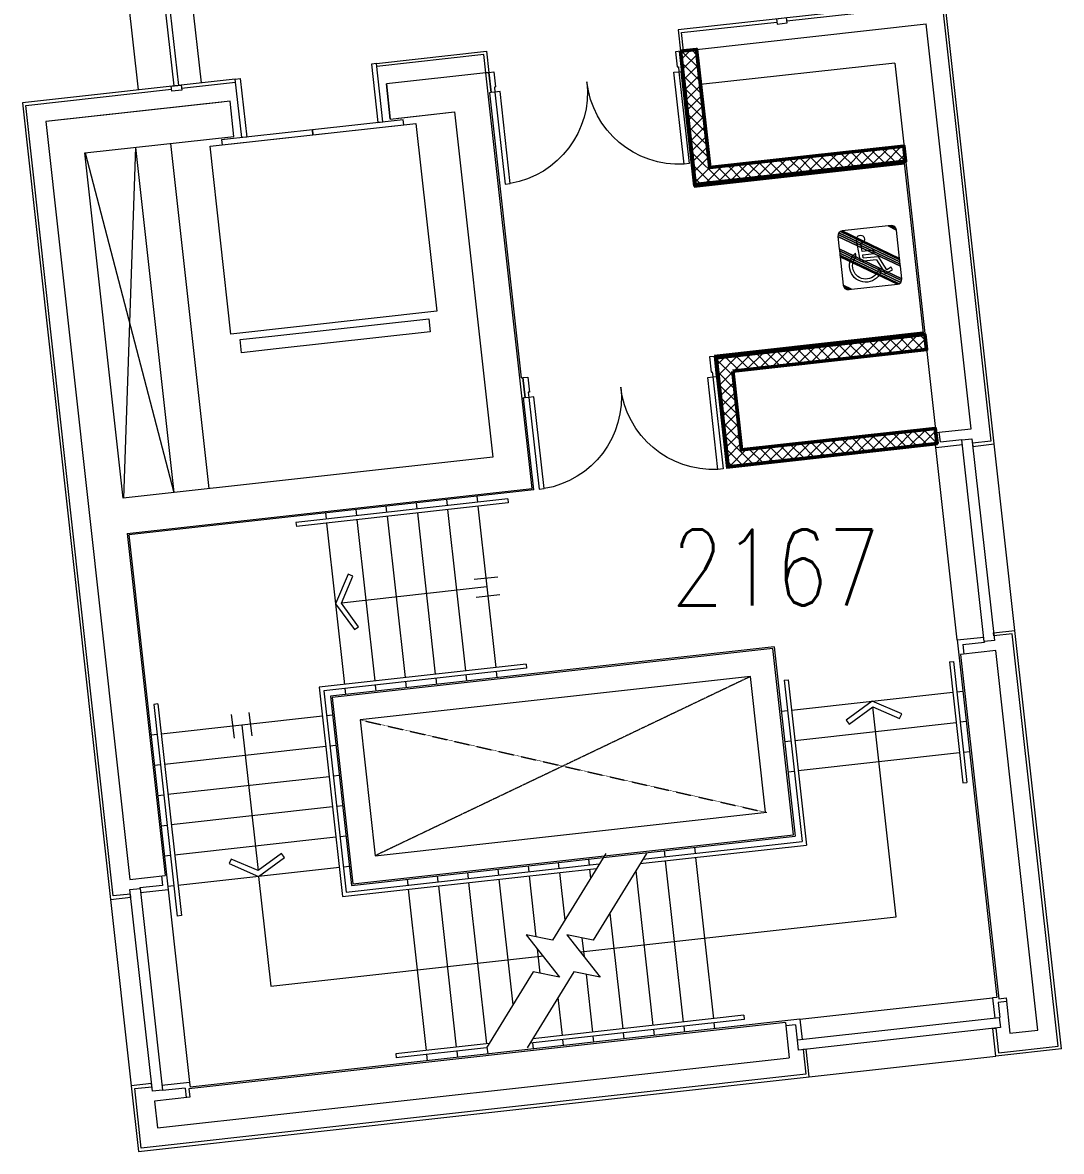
# Model space of a CAD drawing. Header units: inches. Extents: x 342932 to 557958, y 80625 to 242727.
# Drawn here: x 421865 to 432102, y 82041 to 93169 of the extents above; entities that cross this region are included whole.
import ezdxf
from ezdxf.enums import TextEntityAlignment as Align

# ---------------------------------------------------------------- set-up
doc = ezdxf.new("R2010")
doc.units = ezdxf.units.IN
doc.header["$MEASUREMENT"] = 0
doc.linetypes.add('First Floor$0$HIDDEN', pattern=[0.375, 0.25, -0.125])
for name, color, linetype, lineweight in [('First Floor$0$A-G2-G-Building-Elements-Hidden', 251, 'First Floor$0$HIDDEN', 15), ('First Floor$0$A-G23-M-Stairs-Concrete', 251, 'Continuous', 15), ('First Floor$0$A-G23-M-Stairs-Railings', 251, 'Continuous', 15), ('First Floor$0$A-G250-G-Walls-Low-Level', 251, 'Continuous', 15), ('First Floor$0$A-G250-M-Walls-Blockwork', 7, 'Continuous', 25), ('First Floor$0$A-G250-M-Walls-Concrete', 251, 'Continuous', 20), ('First Floor$0$A-G252-H-Internal-Walls', 251, 'Continuous', 9), ('First Floor$0$A-G312-M-Wall-Cladding-Panel', 7, 'Continuous', 9), ('First Floor$0$A-G312-M-Wall-Finish-Plaster', 7, 'Continuous', 15), ('First Floor$0$A-G321-M-Window', 251, 'Continuous', 9), ('First Floor$0$A-G322-M-Door', 251, 'Continuous', 15), ('First Floor$0$A-G56-G-Transportation', 251, 'Continuous', 13), ('First Floor$0$A-Z036-G-Stair-Symbology', 251, 'Continuous', 15), ('First Floor$0$A-Z036-G-Void-Symbology', 251, 'Continuous', 9), ('First Floor$0$A-Z420-M-People', 251, 'Continuous', 20), ('First Floor$0$Z-Z001-S-Room-Name-Identification-250', 7, 'Continuous', 15)]:
    doc.layers.add(name, color=color, linetype=linetype, lineweight=lineweight)
doc.styles.add('First Floor$0$Tag-RomanS', font='romans.shx', dxfattribs={"width": 0.8})
pattern_1 = [(45, (361382.11, 239676.52), (-56.1266, 56.1266), []), (135, (361382.11, 239676.52), (-56.1266, -56.1266), [])]

# ---------------------------------------------------------------- blocks, each defined once
blk = doc.blocks.new('First Floor$0$Discapacitado')
for p, q in [((-3.8, -13.9), (-5.5, 8.9)), ((-0.7, -3.7), (-1.2, 5)), ((-8.2, -4.8), (-7.9, -4.6)), ((-7.6, -8.5), (-7.9, -4.6)), ((11.5, -3.7), (-0.8, -3.7)), ((-0.4, -10.5), (-0.6, -7.1)), ((-0.5, -7.1), (11.5, -7.1)), ((-0.4, -10.5), (15.1, -10.5)), ((11.5, -7.1), (11.5, -3.7)), ((22.9, -25.5), (15.5, -10.5)), ((13.4, -13.9), (-3.8, -13.9)), ((13.4, -13.9), (20.7, -29.4)), ((14.5, -23.3), (16.4, -27.4)), ((27.6, -23.4), (22.9, -25.5)), ((28.9, -26.4), (27.6, -23.4)), ((20.7, -29.4), (28.9, -26.4))]:
    blk.add_line(p, q)
at = {"extrusion": (0, 0, -1)}
for centre, major_axis, start_param, end_param in [((-1.2, 9.3), (-3.01, 3.01), 5.382734, 10.195891), ((1.3, -19.1), (-12.1, -12.1), 4.427363, 8.051366), ((1.3, -19.1), (-9.81, -9.81), 4.23541, 7.939481)]:
    blk.add_ellipse(centre, major_axis=major_axis, ratio=1, start_param=start_param, end_param=end_param, dxfattribs=at)
mesh = blk.add_polyface()
corners = [(-21.2, -41.5), (-23, -40.4), (-21, -41.5), (-23.8, -39.1), (-19.3, -41.9), (-23.8, -39.1), (-19.3, -41.9), (-24.1, -38.6), (-18.8, -41.9), (-24.5, -36.7), (-16.1, -41.9), (-24.5, -36.7), (-16.1, -41.9), (-24.5, -6.7), (32.3, -41.9), (-24.5, -6.7), (32.3, -41.9), (-24.5, -5.1), (34.2, -41.5), (-24.5, -2.9), (36, -40.4), (-24.5, -0.4), (37.1, -38.6), (-24.5, 1.7), (37.5, -36.7), (37.5, -36.7), (-24.5, 1.7), (37.5, -36.7), (37.5, -36.7), (-24.5, 14.9), (37.5, -23.5), (-24.5, 14.9), (37.5, -23.5), (-24.1, 16.8), (37.5, -21.4), (-23, 18.6), (37.5, -18.9), (-21.2, 19.7), (37.5, -16.7), (-19.3, 20.1), (37.5, -15.1), (-19.3, 20.1), (37.5, -15.1), (29.2, 20.1), (37.5, 14.9), (37.5, 14.9), (37.5, 14.9), (29.2, 20.1), (37.5, 14.9), (37.1, 16.8), (31.9, 20.1), (36.8, 17.3), (32.3, 20.1), (36.8, 17.3), (32.3, 20.1), (36, 18.6), (34.1, 19.7), (34.2, 19.7)]
mesh.append_faces([[corners[k] for k in face] for face in [(0, 0, 2, 1), (1, 2, 4, 3), (3, 4, 6, 5), (5, 6, 8, 7), (7, 8, 10, 9), (9, 10, 12, 11), (11, 12, 14, 13), (13, 14, 16, 15), (15, 16, 18, 17), (17, 18, 20, 19), (19, 20, 22, 21), (21, 22, 24, 23), (23, 25, 28, 26), (25, 24, 27, 27), (26, 28, 30, 29), (29, 30, 32, 31), (31, 32, 34, 33), (33, 34, 36, 35), (35, 36, 38, 37), (37, 38, 40, 39), (39, 40, 42, 41), (41, 42, 44, 43), (43, 45, 48, 47), (47, 46, 49, 50), (50, 49, 51, 52), (52, 51, 53, 54), (54, 53, 55, 56), (56, 55, 57, 57)]], dxfattribs={"vtx0": -1, "vtx2": -1})
blk = doc.blocks.new('First Floor$0$Lift 3')
at = {"layer": 'First Floor$0$A-G322-M-Door', "ltscale": 0.02}
for points in [[(-700, 630), (-650, 630), (-650, 50), (-700, 50)], [(700, 630), (650, 630), (650, 50), (700, 50)], [(0, 0), (0, 50), (-900, 50), (-900, 0)], [(900, 0), (900, 50), (0, 50), (0, 0)]]:
    blk.add_lwpolyline(points, close=True, dxfattribs=at)
blk = doc.blocks.new('First Floor$0$door-stair-tower-1900')
at = {"layer": 'First Floor$0$A-G322-M-Door'}
for points in [[(50, -150), (38, -150), (38, -200), (0, -200), (0, 0), (50, 0)], [(1850, -150), (1862, -150), (1862, -200), (1900, -200), (1900, 0), (1850, 0)]]:
    blk.add_lwpolyline(points, close=True, dxfattribs=at)
at = {"layer": 'First Floor$0$A-G322-M-Door', "elevation": 0}
for points in [[(38, -200), (38, -1111), (88, -1111), (88, -200)], [(1862, -200), (1862, -1111), (1812, -1111), (1812, -200)]]:
    blk.add_lwpolyline(points, close=True, dxfattribs=at)
at = {"layer": 'First Floor$0$A-G322-M-Door'}
for centre, start, end in [((38, -200), 273.1421, 0), ((1862, -200), 180, 266.8579)]:
    blk.add_arc(centre, 912, start, end, dxfattribs=at)
blk = doc.blocks.new('First Floor$0$tag-roomname')
at = {"lineweight": 18, "ltscale": 0.01, "style": 'First Floor$0$Tag-RomanS', "width": 0.8}
blk.add_attdef('ROOM_NO_2', text='', height=3, dxfattribs=at).set_placement((0, 1.612), align=Align.MIDDLE_CENTER)
at = {"linetype": 'ByBlock', "lineweight": 15, "ltscale": 0.01, "style": 'First Floor$0$Tag-RomanS', "width": 0.8, "flags": 1}
for tag, p in [('ROOM_NAME_1', (0, -2.288)), ('ROOM_NAME_2', (0, -5.744))]:
    blk.add_attdef(tag, text='', height=2.5, dxfattribs=at).set_placement(p, align=Align.MIDDLE_CENTER)

msp = doc.modelspace()

# ---------------------------------------------------------------- hatches: boundary and pattern name
at = {"layer": 'First Floor$0$A-G252-H-Internal-Walls'}
h = msp.add_hatch(dxfattribs=at)
h.set_pattern_fill('ANSI37', color=256, scale=25, style=0)
h.set_pattern_definition(pattern_1)
h.paths.add_polyline_path([(428348.5, 92887.3), (428494.5, 91572.4), (430566.8, 91802.6), (430550.2, 91951.6), (428636.8, 91739.1), (428507.5, 92904.9)])
h = msp.add_hatch(dxfattribs=at)
h.set_pattern_fill('ANSI37', color=256, scale=25, style=0)
h.set_pattern_definition(pattern_1)
h.paths.add_polyline_path([(428864.9, 89732.9), (428951.1, 88956.8), (430859.3, 89168.8), (430876.5, 89019.7), (428818.6, 88791.2), (428699.3, 89865.5), (430756.5, 90094), (430773.1, 89944.9)])

# ---------------------------------------------------------------- linework, layer by layer
at = {"layer": 'First Floor$0$A-G2-G-Building-Elements-Hidden'}
for p, q in [((429038.2, 86722.8), (425340.6, 84956.7)), ((425192.1, 86295.4), (429186.9, 85384))]:
    msp.add_line(p, q, dxfattribs=at)
at = {"layer": 'First Floor$0$A-G23-M-Stairs-Concrete'}
for p, q in [((426042.3, 88467.7), (426048.9, 88408)), ((426340.4, 88500.8), (426347.1, 88441.2)), ((425147.8, 88368.3), (425154.4, 88308.7)), ((425445.9, 88401.4), (425452.6, 88341.8)), ((425744.1, 88434.6), (425750.7, 88374.9)), ((426053.3, 88368.3), (426229.9, 86778.1)), ((426351.5, 88401.4), (426528.1, 86811.2)), ((424849.6, 88335.2), (424856.2, 88275.6)), ((425158.8, 88268.9), (425335.5, 86678.7)), ((425457, 88302), (425633.6, 86711.8)), ((425755.1, 88335.2), (425931.8, 86744.9)), ((424860.6, 88235.8), (425037.3, 86645.6)), ((425936.2, 86705.2), (425942.8, 86645.5)), ((426234.4, 86738.3), (426241, 86678.7)), ((426532.5, 86771.4), (426539.2, 86711.8)), ((425041.7, 86605.8), (425048.3, 86546.2)), ((425339.9, 86638.9), (425346.5, 86579.3)), ((425638, 86672.1), (425644.7, 86612.4)), ((431072.2, 86572.9), (431131.8, 86579.5)), ((429442.2, 86391.8), (431032.4, 86568.5)), ((429342.8, 86380.8), (429402.5, 86387.4)), ((424820.9, 86331.2), (423230.4, 86154.6)), ((424920.2, 86342.3), (424860.7, 86335.7)), ((429475.3, 86093.6), (431065.6, 86270.3)), ((431105.3, 86274.7), (431165, 86281.3)), ((423190.7, 86150.2), (423131.2, 86143.6)), ((424854, 86033.1), (423263.6, 85856.4)), ((424953.3, 86044.1), (424893.7, 86037.5)), ((429376, 86082.6), (429435.6, 86089.2)), ((429508.5, 85795.5), (431098.7, 85972.1)), ((431138.4, 85976.5), (431198.1, 85983.2)), ((423223.8, 85852), (423164.3, 85845.4)), ((424887.1, 85734.9), (423296.7, 85558.2)), ((424986.4, 85745.9), (424926.8, 85739.3)), ((429409.1, 85784.4), (429468.7, 85791.1)), ((423256.9, 85553.8), (423197.4, 85547.2)), ((424920.1, 85436.7), (423329.8, 85260.1)), ((425019.5, 85447.8), (424959.9, 85441.2)), ((423290, 85255.7), (423230.5, 85249.1)), ((424953.2, 85138.6), (423362.9, 84961.9)), ((425052.7, 85149.6), (424993, 85143)), ((428485.7, 85039.4, 0), (428492.3, 84979.8, 0)), ((423323.2, 84957.5), (423263.7, 84950.9)), ((427442.1, 84923.5), (427448.7, 84863.9)), ((428187.5, 85006.3, 0), (428194.1, 84946.7, 0)), ((428198.6, 84906.9, 0), (428375.2, 83316.7, 0)), ((428496.7, 84940, 0), (428673.4, 83349.8, 0)), ((424986.3, 84840.4), (423396, 84663.8)), ((425085.8, 84851.4), (425026, 84844.8)), ((426249.4, 84791), (426256.1, 84731.4)), ((426547.6, 84824.1), (426554.2, 84764.5)), ((426845.8, 84857.3), (426852.4, 84797.6)), ((427143.9, 84890.4), (427150.6, 84830.8)), ((427155, 84791), (427207.3, 84319.7)), ((427453.1, 84824.1), (427462.9, 84736.4)), ((427907.7, 84807.8, 0), (428077, 83283.6, 0)), ((425653.1, 84724.8), (425659.7, 84665.2)), ((425951.3, 84757.9), (425957.9, 84698.3)), ((426260.5, 84691.6), (426437.1, 83101.4)), ((426558.6, 84724.8), (426696.2, 83486.2)), ((426856.8, 84757.9), (426923.7, 84156.1)), ((423356.3, 84659.3), (423296.8, 84652.7)), ((425664.1, 84625.4), (425840.8, 83035.2)), ((425962.3, 84658.5), (426139, 83068.3)), ((427652.2, 84391.1, 0), (427778.9, 83250.5, 0)), ((427377.6, 84145.3, 0), (427398.1, 83961.1, 0)), ((426936.9, 84036.8), (426963.3, 83799.4)), ((427417.2, 83788.7, 0), (427480.7, 83217.3, 0)), ((427141.1, 83557.6, 0), (427182.5, 83184.2, 0)), ((428081.4, 83243.8, 0), (428088.1, 83184.2, 0)), ((428379.6, 83276.9, 0), (428386.2, 83217.3, 0)), ((428677.8, 83310.1, 0), (428684.4, 83250.4, 0)), ((427186.9, 83144.5, 0), (427193.6, 83084.8, 0)), ((427485.1, 83177.6, 0), (427491.7, 83117.9, 0)), ((427783.3, 83210.7, 0), (427789.9, 83151.1, 0)), ((426143.4, 83028.5), (426150, 82968.9)), ((426440.7, 83069.5), (426448.2, 83002)), ((426888.8, 83111.3, 0), (426895.4, 83051.7, 0)), ((425845.2, 82995.4), (425851.8, 82935.8))]:
    msp.add_line(p, q, dxfattribs=at)
at = {"layer": 'First Floor$0$A-G23-M-Stairs-Railings'}
for p, q in [((426645.2, 88474.3, 0), (424558.1, 88242.4, 0)), ((426645.2, 88474.3, 0), (426649.6, 88434.5)), ((426649.6, 88434.5, 0), (424562.5, 88202.7, 0)), ((424558.1, 88242.4), (424562.5, 88202.7)), ((426826.3, 86844.3), (424789.1, 86618)), ((426830.7, 86804.5), (424833.3, 86582.7)), ((426826.3, 86844.3), (426830.7, 86804.5)), ((430999.3, 86866.6), (431039.1, 86871)), ((430999.3, 86866.6), (431131.8, 85674)), ((431039.1, 86871), (431171.6, 85678.4)), ((429369.4, 86685.6), (429409.1, 86690)), ((429369.4, 86685.6), (429545.8, 85096.8)), ((429409.1, 86690), (429590, 85061.5)), ((424789.1, 86618), (425018.1, 84553.6)), ((424833.3, 86582.7), (425053.4, 84597.8)), ((423197.3, 86452.7), (423157.6, 86448.3)), ((423157.6, 86448.3, 0), (423389.4, 84361.2, 0)), ((423197.3, 86452.7, 0), (423429.2, 84365.6, 0)), ((431131.8, 85674), (431171.6, 85678.4)), ((427951.7, 84879.5), (429590, 85061.5)), ((427978.2, 84922.7), (429545.8, 85096.8)), ((425018.1, 84553.6), (427521.3, 84831.7)), ((425053.4, 84597.8), (427547.8, 84874.9)), ((423429.2, 84365.6, 0), (423389.4, 84361.2)), ((428971.5, 83382.9), (426892.3, 83152)), ((428971.5, 83382.9), (428975.9, 83343.2, 0)), ((428975.9, 83343.2), (426865.8, 83108.8)), ((426461.9, 83104.2), (425542.6, 83002.1)), ((426435.5, 83061), (425547, 82962.3)), ((425542.6, 83002.1), (425547, 82962.3))]:
    msp.add_line(p, q, dxfattribs=at)
at = {"layer": 'First Floor$0$A-G250-G-Walls-Low-Level'}
for p, q in [((423005.9, 92505.5), (422796.8, 94387.8)), ((423627, 92574.5), (423420.8, 94431.4)), ((431075.9, 87082.9), (430865.1, 88981.2)), ((431644.1, 87176.2, 0), (431439.9, 89014.9, 0)), ((423300.4, 84619.4, 0), (423511.2, 82721.1, 0)), ((422732.2, 84526.1), (422936.4, 82687.4)), ((429524.2, 83343.7, 0), (431422.6, 83554.6, 0)), ((429617.5, 82775.5, 0), (431456.2, 82979.8, 0))]:
    msp.add_line(p, q, dxfattribs=at)
at = {"layer": 'First Floor$0$A-G250-M-Walls-Blockwork', "lineweight": 50, "ltscale": 0.02}
for points in [[(428348.5, 92887.3), (428494.5, 91572.4), (430566.8, 91802.6), (430550.2, 91951.6), (428636.8, 91739.1), (428507.5, 92904.9), (428348.5, 92887.3)], [(428864.9, 89732.9), (428951.1, 88956.8), (430859.3, 89168.8), (430876.5, 89019.7), (428818.6, 88791.2), (428699.3, 89865.5), (430756.5, 90094), (430773.1, 89944.9), (428864.9, 89732.9)]]:
    msp.add_lwpolyline(points, dxfattribs=at)
at = {"layer": 'First Floor$0$A-G250-M-Walls-Concrete'}
for p, q in [((428507.5, 92904.9), (430768.6, 93156.1)), ((431211.8, 89165.6), (430768.6, 93156.1)), ((428546.1, 92557), (428507.5, 92904.9, 0)), ((428546.1, 92557), (428507.5, 92904.9, 0)), ((430459.3, 92769.6), (428546.1, 92557)), ((430459.3, 92769.6), (430864, 89127)), ((426430.3, 92674), (425449.8, 92565.3)), ((426885.5, 88575.9), (426430.3, 92674)), ((425488.4, 92217.6, 0), (425449.8, 92565.3)), ((425449.8, 92565.3), (425488.4, 92217.6)), ((423909.3, 92394.2), (422093, 92192.4)), ((423828.8, 92385.4), (422096.5, 92192.8)), ((423947.9, 92046.6), (423909.3, 92394.2)), ((425488.4, 92217.6), (426121, 92287.6)), ((425568.9, 92226.2), (426121, 92287.6)), ((426121, 92287.6), (426499, 88885.2)), ((426121, 92287.6), (426499, 88885.2)), ((422093, 92192.4), (422921.6, 84723.2)), ((422479.4, 91883.5), (423947.9, 92046.6)), ((422978.9, 91938.7), (423356.3, 88536.6)), ((423704.2, 88575.1), (423326.7, 91977.3)), ((422856.9, 88481.2), (422479.4, 91883.5)), ((430864, 89127), (431211.8, 89165.6)), ((426499, 88885.2), (422856.9, 88481.2)), ((422895, 88133.2), (426885.5, 88575.9)), ((422895, 88133.2), (423269.4, 84761.9, 0)), ((429259.1, 86998.8), (424916.1, 86516.4)), ((429463, 85163.1), (429259.1, 86998.8)), ((431454.7, 86979.1), (431106.8, 86940.4)), ((431106.8, 86940.4), (431483.9, 83546.3)), ((429038.2, 86722.8), (425192.1, 86295.5)), ((429186.9, 85384), (429038.2, 86722.8)), ((424916.1, 86516.4), (425119.7, 84680.6)), ((425192.1, 86295.5), (425340.6, 84956.7)), ((425340.6, 84956.7), (429198.9, 85385.3)), ((425119.7, 84680.6), (429463, 85163.1)), ((422921.6, 84723.2), (423269.4, 84761.9, 0)), ((431483.9, 83546.3), (431556.4, 83554.4, 0)), ((429381.8, 83312.8), (423502.9, 82659.8)), ((429381.8, 83312.8, 0), (429420.4, 82964.9, 0)), ((423512.3, 82575.3), (423164.5, 82536.7, 0)), ((423502.9, 82659.8), (423512.3, 82575.3))]:
    msp.add_line(p, q, dxfattribs=at)
for points in [[(431556.4, 83554.4), (431595, 83206.5), (431870.4, 83237.1), (431454.7, 86979.1)], [(423164.1, 82536.6), (423193.7, 82273.3), (429420.4, 82964.9)]]:
    msp.add_lwpolyline(points, dxfattribs=at)
at = {"layer": 'First Floor$0$A-G312-M-Wall-Cladding-Panel'}
for q in [(431644.1, 87176.2, 0), (431456.2, 82979.8, 0)]:
    msp.add_line((432102.3, 83051.5, 0), q, dxfattribs=at)
at = {"layer": 'First Floor$0$A-G312-M-Wall-Cladding-Panel', "elevation": 0}
for points in [[(431439.9, 89014.9), (430954.1, 93388), (428325.3, 93096), (428348.4, 92886.8), (428378.2, 92890.2), (428358.4, 93069.5), (429297.6, 93173.8)], [(429397, 93184.8), (430927.6, 93354.8), (431406.7, 89041.4), (431225.8, 89021.3), (431229.1, 88991.5), (431439.9, 89014.9)], [(425355.4, 92735.9), (425352.1, 92765.7), (426436.9, 92886.2), (426460.1, 92677.4)], [(426460.1, 92677.4), (426430.3, 92674), (426410.4, 92853.1), (425355.4, 92735.9)], [(423960.6, 92611), (423960.5, 92611.1), (421864.7, 92378.3), (422732.2, 84526.1), (422931, 84548.2), (422927.7, 84578), (422758.7, 84559.2), (421897.8, 92351.8), (423331.7, 92511.1)], [(423431.1, 92522.1), (423963.9, 92581.3), (423960.5, 92611.1)]]:
    msp.add_lwpolyline(points, dxfattribs=at)
at = {"layer": 'First Floor$0$A-G312-M-Wall-Cladding-Panel'}
for points in [[(431456.2, 82979.8), (431425.9, 83253.1), (431455.7, 83256.4), (431482.7, 83012.9), (432069.1, 83078), (431617.6, 87143), (431436.7, 87123), (431433.4, 87152.8), (431644.1, 87176.2)], [(429617.5, 82775.5), (429587.2, 83048.9), (429557.4, 83045.6), (429584.4, 82802), (423034.7, 82074.5), (422969.6, 82660.9), (423138.5, 82679.7), (423135.2, 82709.5), (422936.4, 82687.4), (423008.2, 82041.4), (429617.5, 82775.5)]]:
    msp.add_lwpolyline(points, dxfattribs=at)
at = {"layer": 'First Floor$0$A-G312-M-Wall-Finish-Plaster'}
for p, q in [((428355.7, 92686.3), (428370.6, 92688)), ((428481.2, 91555.8), (428355.7, 92686.3)), ((430553.5, 91786), (430740, 90107.3)), ((428805.4, 88774.6), (428682.7, 89878.7)), ((426902, 88563.2, 0), (426801.4, 89468.5, 0)), ((430909.2, 89036.4), (430898.7, 89130.8)), ((430909.2, 89036.4), (431120.9, 89059.9)), ((431121.5, 89055), (431120.9, 89059.9)), ((430862.6, 89003.1), (428805.4, 88774.6, 0)), ((430865.1, 88981.2), (430862.6, 89003.1)), ((430865.1, 88981.2), (431126.4, 89010.2)), ((426902, 88563.2, 0), (422911.5, 88119.9, 0)), ((422911.5, 88119.9, 0), (423300.4, 84619.4, 0)), ((431075.9, 87082.9), (431337.3, 87111.9)), ((431075.9, 87082.9), (431467.3, 83559.5)), ((431131.1, 87038.7), (431342.8, 87062.2)), ((431131.1, 87038.7), (431141.6, 86944.3)), ((431342.3, 87067.2), (431342.8, 87062.2)), ((429272.3, 87015.4), (424899.5, 86529.7)), ((429272.3, 87015.4), (429479.6, 85149.8)), ((424899.5, 86529.7), (425106.5, 84664.1)), ((425106.5, 84664.1), (429479.6, 85149.8)), ((423234.7, 84758, 0), (423245.1, 84663.6, 0)), ((423245.1, 84663.6, 0), (423021.5, 84638.7)), ((423022.1, 84633.8), (423021.5, 84638.7)), ((423300.4, 84619.4), (423027, 84589)), ((431467.3, 83559.5), (431422.6, 83554.6, 0)), ((431422.6, 83554.6, 0), (431444.6, 83355.8, 0)), ((431560.3, 83519.6, 0), (431477.8, 83510.4)), ((431477.8, 83510.4), (431494.3, 83361.3, 0)), ((431489.4, 83360.8, 0), (431494.3, 83361.3, 0)), ((429524.2, 83343.7), (423516.2, 82676.3)), ((429480.1, 83288.5), (429385.6, 83278)), ((429480.1, 83288.5), (429496.6, 83139.4, 0)), ((429524.2, 83343.7, 0), (429546.3, 83144.9, 0)), ((429501.6, 83140, 0), (429496.6, 83139.4, 0)), ((423511.2, 82721.1), (423237.9, 82690.7)), ((423511.2, 82721.1, 0), (423516.2, 82676.3, 0)), ((423242.9, 82646), (423243.4, 82641)), ((423467, 82665.9, 0), (423243.4, 82641)), ((423467, 82665.9, 0), (423477.5, 82571.4, 0))]:
    msp.add_line(p, q, dxfattribs=at)
at = {"layer": 'First Floor$0$A-G312-M-Wall-Finish-Plaster', "lineweight": 50, "ltscale": 0.02}
for p, q in [((428481.2, 91555.8), (430553.5, 91786)), ((428682.7, 89878.7, 0), (430740, 90107.3))]:
    msp.add_line(p, q, dxfattribs=at)
at = {"layer": 'First Floor$0$A-G312-M-Wall-Finish-Plaster'}
msp.add_lwpolyline([(426430.3, 92674), (426460.1, 92677.4), (426482.2, 92478.5), (426467.3, 92476.8), (426779.3, 89667.4)], dxfattribs=at)
at = {"layer": 'First Floor$0$A-G312-M-Wall-Finish-Plaster', "elevation": 0}
msp.add_lwpolyline([(426779.3, 89667.4), (426794.3, 89669), (426816.4, 89470.1), (426801.4, 89468.5)], dxfattribs=at)
at = {"layer": 'First Floor$0$A-G321-M-Window'}
for p, q in [((423145.8, 94411.5), (423354.3, 92543.7)), ((423404, 92549.2), (423195.7, 94415.1))]:
    msp.add_line(p, q, dxfattribs=at)
msp.add_lwpolyline([(429294.3, 93203.5), (429299.9, 93153.8), (429399.2, 93164.8), (429393.7, 93214.5)], close=True, dxfattribs=at)
at = {"layer": 'First Floor$0$A-G321-M-Window', "elevation": 0}
msp.add_lwpolyline([(423427.8, 92551.8), (423433.3, 92502.1), (423333.9, 92491.1), (423328.4, 92540.8)], close=True, dxfattribs=at)
at = {"layer": 'First Floor$0$A-G321-M-Window'}
for points in [[(431121.5, 89055), (431220.9, 89066), (431441.7, 87078.2), (431342.3, 87067.2), (431121.5, 89055)], [(422922.7, 84622.7), (423022.1, 84633.8), (423242.9, 82646), (423143.5, 82634.9), (422922.7, 84622.7)]]:
    msp.add_lwpolyline(points, dxfattribs=at)
at = {"layer": 'First Floor$0$A-G321-M-Window', "elevation": 0}
msp.add_lwpolyline([(429501.6, 83140), (431489.4, 83360.8), (431500.4, 83261.4), (429512.6, 83040.6), (429501.6, 83140)], dxfattribs=at)
at = {"layer": 'First Floor$0$A-G56-G-Transportation', "elevation": 0}
for points in [[(425945.7, 90322.9), (423917.3, 90097.9), (423711.8, 91949.6), (425740.2, 92174.6)], [(424349.4, 90081.1), (425868.3, 90249.6), (425882.6, 90121.1), (424363.7, 89952.6), (424023.1, 89914.8), (424008.8, 90043.3)]]:
    msp.add_lwpolyline(points, close=True, dxfattribs=at)
at = {"layer": 'First Floor$0$A-Z036-G-Stair-Symbology'}
for p, q in [((426315.6, 87680.8, 0), (426547.1, 87706.5, 0)), ((426441.1, 87606.2, 0), (425006.2, 87446.8, 0)), ((426335, 87505.9, 0), (426566.6, 87531.6, 0)), ((424127.1, 86138), (424098.7, 86369.3)), ((430473.4, 84354.7), (430243.7, 86422.9)), ((423952.4, 86116.6), (423924, 86347.8)), ((424025.6, 86242.9, 0), (424184.8, 84809.3, 0)), ((424191.2, 84752.1, 0), (424311.3, 83670.2, 0)), ((427366.1, 84009.5), (430473.4, 84354.7)), ((424311.3, 83670.2, 0), (426997.6, 83968.6, 0))]:
    msp.add_line(p, q, dxfattribs=at)
at = {"layer": 'First Floor$0$A-Z036-G-Stair-Symbology', "elevation": 0}
for points in [[(425135.8, 87184.6), (425176.2, 87214), (425006.2, 87446.9), (425120.5, 87711.5), (425074.6, 87731.3), (424949, 87440.5), (425135.8, 87184.6)], [(427611.5, 84978.8), (427086.6, 84122.9)], [(428012.6, 84978.8), (427487.7, 84122.9)], [(427086.6, 84122.9), (426826.3, 84175.9), (427156.9, 83760), (426896.6, 83813)], [(427487.7, 84122.9), (427227.4, 84175.9), (427558, 83760), (427297.7, 83813)], [(426896.6, 83813), (426436.9, 83063.4)], [(427297.7, 83813), (426838, 83063.4)]]:
    msp.add_lwpolyline(points, dxfattribs=at)
at = {"layer": 'First Floor$0$A-Z036-G-Stair-Symbology'}
for points in [[(429981.3, 86293.5), (430010.7, 86253.1), (430243.7, 86422.9), (430508.2, 86308.4), (430528.1, 86354.3), (430237.3, 86480.1), (429981.3, 86293.5)], [(424447.2, 84938.7), (424417.8, 84979.1), (424184.8, 84809.3), (423920.3, 84923.8), (423900.4, 84877.9), (424191.2, 84752.1), (424447.2, 84938.7)]]:
    msp.add_lwpolyline(points, dxfattribs=at)
at = {"layer": 'First Floor$0$A-Z036-G-Void-Symbology', "ltscale": 0.25}
for p, q in [((422978.8, 91939), (422858.6, 88481.3)), ((422481.9, 91883.6), (423356.3, 88536.5))]:
    msp.add_line(p, q, dxfattribs=at)

# ---------------------------------------------------------------- block references
at = {"layer": 'First Floor$0$A-G322-M-Door', "xscale": -1, "rotation": 6.330393858628733}
for p in [(428348.5, 92886.9), (428682.7, 89878.5)]:
    msp.add_blockref('First Floor$0$door-stair-tower-1900', p, dxfattribs=at)
at = {"layer": 'First Floor$0$A-G322-M-Door', "rotation": 6.338668781405659}
msp.add_blockref('First Floor$0$Lift 3', (424725.8, 92062.3, 0), dxfattribs=at)
at = {"layer": 'First Floor$0$A-Z420-M-People', "xscale": 9.374999994178332, "yscale": 9.375000023283064, "zscale": 9.374999994178332, "rotation": 6.232208357528524}
msp.add_blockref('First Floor$0$Discapacitado', (430142.5, 90947, 0), dxfattribs=at)
at = {"layer": 'First Floor$0$Z-Z001-S-Room-Name-Identification-250'}
ref = msp.add_blockref('First Floor$0$tag-roomname', (429286.6, 87393.3), dxfattribs=dict(at, xscale=250, yscale=250, zscale=250))
ref.add_attrib('ROOM_NO_2', '2167', dxfattribs={"layer": '0', "lineweight": 18, "ltscale": 0.01, "height": 750, "style": 'First Floor$0$Tag-RomanS', "width": 0.8}).set_placement((429286.6, 87796.3), align=Align.MIDDLE_CENTER)

doc.saveas('drawing.dxf')
